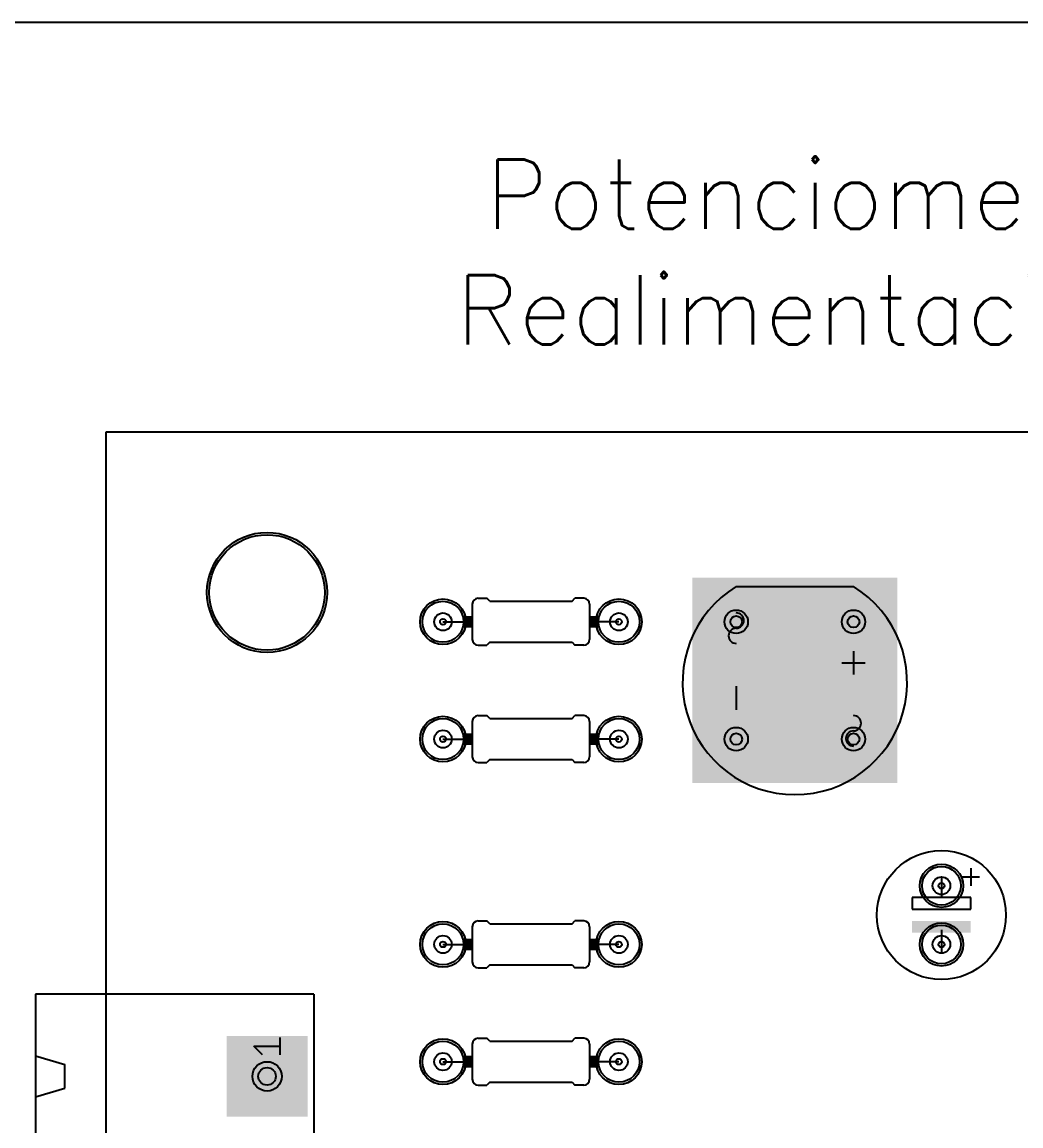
# Model space of a CAD drawing. Extents: x -71 to 251, y 10 to 132.
# Drawn here: x -2.99 to 40.27, y 81.67 to 129.47 of the extents above; entities that cross this region are included whole.
import ezdxf

# ---------------------------------------------------------------- set-up
doc = ezdxf.new("R2010")
doc.units = 0
doc.header["$MEASUREMENT"] = 0
doc.layers.get('0').update_dxf_attribs({"linetype": 'CONTINUOUS'})
for name, color, linetype in [('17', 82, 'CONTINUOUS'), ('20', 7, 'CONTINUOUS'), ('21', 253, 'CONTINUOUS'), ('29', 253, 'CONTINUOUS'), ('30', 253, 'CONTINUOUS'), ('43', 82, 'CONTINUOUS'), ('44', 253, 'CONTINUOUS'), ('51', 253, 'CONTINUOUS')]:
    doc.layers.add(name, color=color, linetype=linetype)

# ---------------------------------------------------------------- blocks, each defined once
blk = doc.blocks.new('RECT')
blk.add_solid([(-0.5, -0.5), (0.5, -0.5), (-0.5, 0.5), (0.5, 0.5)])
blk = doc.blocks.new('SQUAREP')
blk.add_solid([(-0.5, -0.5), (0.5, -0.5), (-0.5, 0.5), (0.5, 0.5)])
blk = doc.blocks.new('ROUNDP')
blk.add_circle((0, 0), 0.5)

msp = doc.modelspace()

# ---------------------------------------------------------------- linework, layer by layer
at = {"linetype": 'Continuous'}
msp.add_line((-36.3419, 129.4744), (149.5434, 129.4744), dxfattribs=at)
at = {"layer": '20'}
for p, q in [((126.35, 111.722), (0.64, 111.722)), ((0.64, 111.722), (0.64, 10.1472))]:
    msp.add_line(p, q, dxfattribs=at)
msp.add_circle((7.62, 104.775), 2.5, dxfattribs=at)
at = {"layer": '21'}
for p, q in [((27.94, 105.029), (33.02, 105.029)), ((16.51, 104.267), (16.51, 102.743)), ((16.764, 104.521), (17.145, 104.521)), ((17.272, 104.394), (17.145, 104.521)), ((17.272, 104.394), (20.828, 104.394)), ((20.828, 104.394), (20.955, 104.521)), ((21.336, 104.521), (20.955, 104.521)), ((21.59, 104.267), (21.59, 102.743)), ((16.764, 102.489), (17.145, 102.489)), ((17.272, 102.616), (17.145, 102.489)), ((17.272, 102.616), (20.828, 102.616)), ((20.828, 102.616), (20.955, 102.489)), ((21.336, 102.489), (20.955, 102.489)), ((33.02, 102.235), (33.02, 101.219)), ((32.512, 101.727), (33.528, 101.727)), ((27.94, 100.711), (27.94, 99.695)), ((16.764, 99.441), (17.145, 99.441)), ((17.272, 99.314), (17.145, 99.441)), ((20.828, 99.314), (20.955, 99.441)), ((21.336, 99.441), (20.955, 99.441)), ((16.51, 99.187), (16.51, 97.663)), ((17.272, 99.314), (20.828, 99.314)), ((21.59, 99.187), (21.59, 97.663)), ((17.272, 97.536), (17.145, 97.409)), ((17.272, 97.536), (20.828, 97.536)), ((20.828, 97.536), (20.955, 97.409)), ((16.764, 97.409), (17.145, 97.409)), ((21.336, 97.409), (20.955, 97.409)), ((38.1, 92.837), (38.1, 92.456)), ((37.719, 92.456), (38.1, 92.456)), ((38.1, 92.456), (38.1, 92.075)), ((38.1, 92.456), (38.481, 92.456)), ((16.764, 90.551), (17.145, 90.551)), ((17.272, 90.424), (17.145, 90.551)), ((17.272, 90.424), (20.828, 90.424)), ((20.828, 90.424), (20.955, 90.551)), ((21.336, 90.551), (20.955, 90.551)), ((16.51, 90.297), (16.51, 88.773)), ((21.59, 90.297), (21.59, 88.773)), ((16.764, 88.519), (17.145, 88.519)), ((17.272, 88.646), (17.145, 88.519)), ((17.272, 88.646), (20.828, 88.646)), ((20.828, 88.646), (20.955, 88.519)), ((21.336, 88.519), (20.955, 88.519)), ((-2.413, 87.376), (-2.413, 84.709)), ((0.635, 87.376), (-2.413, 87.376)), ((9.652, 87.376), (0.635, 87.376)), ((0.635, 87.376), (0.635, 34.544)), ((9.652, 87.376), (9.652, 84.455)), ((7.4289, 84.7461), (7.0475, 85.1274)), ((7.0475, 85.1274), (8.1915, 85.1274)), ((8.1915, 84.7461), (8.1915, 85.5088)), ((16.51, 85.217), (16.51, 83.693)), ((16.764, 85.471), (17.145, 85.471)), ((17.272, 85.344), (17.145, 85.471)), ((17.272, 85.344), (20.828, 85.344)), ((20.828, 85.344), (20.955, 85.471)), ((21.336, 85.471), (20.955, 85.471)), ((21.59, 85.217), (21.59, 83.693)), ((-2.413, 84.709), (-1.143, 84.328)), ((-2.413, 84.709), (-2.413, 82.931)), ((-1.143, 83.312), (-1.143, 84.328)), ((-2.413, 82.931), (-1.143, 83.312)), ((9.652, 83.185), (9.652, 79.375)), ((16.764, 83.439), (17.145, 83.439)), ((17.272, 83.566), (17.145, 83.439)), ((17.272, 83.566), (20.828, 83.566)), ((20.828, 83.566), (20.955, 83.439)), ((21.336, 83.439), (20.955, 83.439)), ((-2.413, 82.931), (-2.413, 79.629))]:
    msp.add_line(p, q, dxfattribs=at)
msp.add_circle((36.83, 90.805), 2.794, dxfattribs=at)
for centre, radius, start, end in [((30.48, 100.8817), 4.8633, 121.4852, 58.5148), ((16.764, 104.267), 0.254, 90, 180), ((21.336, 104.267), 0.254, 0, 90), ((16.764, 102.743), 0.254, 180, 270), ((21.336, 102.743), 0.254, 270, 0), ((16.764, 99.187), 0.254, 90, 180), ((21.336, 99.187), 0.254, 0, 90), ((16.764, 97.663), 0.254, 180, 270), ((21.336, 97.663), 0.254, 270, 0), ((16.764, 90.297), 0.254, 90, 180), ((21.336, 90.297), 0.254, 0, 90), ((16.764, 88.773), 0.254, 180, 270), ((21.336, 88.773), 0.254, 270, 0), ((16.764, 85.217), 0.254, 90, 180), ((21.336, 85.217), 0.254, 0, 90), ((16.764, 83.693), 0.254, 180, 270), ((21.336, 83.693), 0.254, 270, 0)]:
    msp.add_arc(centre, radius, start, end, dxfattribs=at)
at = {"layer": '29'}
msp.add_circle((7.62, 104.775), 2.6016, dxfattribs=at)
at = {"layer": '30'}
msp.add_circle((7.62, 104.775), 2.6016, dxfattribs=at)
at = {"layer": '44'}
for centre, radius in [((27.94, 103.505), 0.254), ((33.02, 103.505), 0.254), ((15.24, 103.505), 0.127), ((22.86, 103.505), 0.127), ((15.24, 98.425), 0.127), ((22.86, 98.425), 0.127), ((27.94, 98.425), 0.254), ((33.02, 98.425), 0.254), ((36.83, 92.075), 0.127), ((15.24, 89.535), 0.127), ((22.86, 89.535), 0.127), ((36.83, 89.535), 0.127), ((7.62, 83.82), 0.381), ((15.24, 84.455), 0.127), ((22.86, 84.455), 0.127)]:
    msp.add_circle(centre, radius, dxfattribs=at)
at = {"layer": '51'}
for p, q in [((15.24, 103.505), (16.129, 103.505)), ((22.86, 103.505), (21.971, 103.505)), ((15.24, 98.425), (16.129, 98.425)), ((22.86, 98.425), (21.971, 98.425)), ((36.83, 92.456), (36.83, 91.567)), ((36.83, 91.567), (35.56, 91.567)), ((35.56, 91.567), (35.56, 91.059)), ((38.1, 91.567), (36.83, 91.567)), ((38.1, 91.059), (38.1, 91.567)), ((35.56, 91.059), (38.1, 91.059)), ((36.83, 90.17), (36.83, 89.154)), ((15.24, 89.535), (16.129, 89.535)), ((22.86, 89.535), (21.971, 89.535)), ((9.652, 84.455), (9.652, 83.185)), ((15.24, 84.455), (16.129, 84.455)), ((22.86, 84.455), (21.971, 84.455))]:
    msp.add_line(p, q, dxfattribs=at)
for centre, start, end in [((27.94, 103.5558), 270, 90), ((27.94, 102.8954), 90, 270), ((33.02, 99.1108), 270, 90), ((33.02, 98.4504), 90, 270)]:
    msp.add_arc(centre, 0.3302, start, end, dxfattribs=at)

# ---------------------------------------------------------------- block references
at = {"layer": '17'}
for name, p, xscale, yscale, rotation in [('ROUNDP', (15.24, 103.505), 1.778, 1.778, 180), ('ROUNDP', (22.86, 103.505), 1.778, 1.778, 180), ('SQUAREP', (27.94, 103.505), 2.1844, 2.1844, 270), ('SQUAREP', (33.02, 103.505), 2.1844, 2.1844, 270), ('ROUNDP', (15.24, 103.505), 0.762, 0.762, 180), ('ROUNDP', (15.24, 103.505), 0.762, 0.762, 180), ('ROUNDP', (15.24, 103.505), 0.762, 0.762, 180), ('ROUNDP', (15.24, 103.505), 0.762, 0.762, 180), ('ROUNDP', (15.24, 103.505), 0.762, 0.762, 180), ('ROUNDP', (15.24, 103.505), 0.762, 0.762, 180), ('ROUNDP', (15.24, 103.505), 0.762, 0.762, 180), ('ROUNDP', (15.24, 103.505), 0.762, 0.762, 180), ('ROUNDP', (15.24, 103.505), 0.762, 0.762, 180), ('ROUNDP', (15.24, 103.505), 0.762, 0.762, 180), ('ROUNDP', (15.24, 103.505), 0.762, 0.762, 180), ('ROUNDP', (15.24, 103.505), 0.762, 0.762, 180), ('ROUNDP', (15.24, 103.505), 0.762, 0.762, 180), ('ROUNDP', (15.24, 103.505), 0.762, 0.762, 180), ('ROUNDP', (22.86, 103.505), 0.762, 0.762, 180), ('ROUNDP', (22.86, 103.505), 0.762, 0.762, 180), ('ROUNDP', (22.86, 103.505), 0.762, 0.762, 180), ('ROUNDP', (22.86, 103.505), 0.762, 0.762, 180), ('ROUNDP', (22.86, 103.505), 0.762, 0.762, 180), ('ROUNDP', (22.86, 103.505), 0.762, 0.762, 180), ('ROUNDP', (22.86, 103.505), 0.762, 0.762, 180), ('ROUNDP', (22.86, 103.505), 0.762, 0.762, 180), ('ROUNDP', (22.86, 103.505), 0.762, 0.762, 180), ('ROUNDP', (22.86, 103.505), 0.762, 0.762, 180), ('ROUNDP', (22.86, 103.505), 0.762, 0.762, 180), ('ROUNDP', (22.86, 103.505), 0.762, 0.762, 180), ('ROUNDP', (22.86, 103.505), 0.762, 0.762, 180), ('ROUNDP', (22.86, 103.505), 0.762, 0.762, 180), ('ROUNDP', (27.94, 103.505), 1.016, 1.016, 270), ('ROUNDP', (27.94, 103.505), 1.016, 1.016, 270), ('ROUNDP', (27.94, 103.505), 1.016, 1.016, 270), ('ROUNDP', (27.94, 103.505), 1.016, 1.016, 270), ('ROUNDP', (27.94, 103.505), 1.016, 1.016, 270), ('ROUNDP', (27.94, 103.505), 1.016, 1.016, 270), ('ROUNDP', (27.94, 103.505), 1.016, 1.016, 270), ('ROUNDP', (27.94, 103.505), 1.016, 1.016, 270), ('ROUNDP', (27.94, 103.505), 1.016, 1.016, 270), ('ROUNDP', (27.94, 103.505), 1.016, 1.016, 270), ('ROUNDP', (27.94, 103.505), 1.016, 1.016, 270), ('ROUNDP', (27.94, 103.505), 1.016, 1.016, 270), ('ROUNDP', (27.94, 103.505), 1.016, 1.016, 270), ('ROUNDP', (27.94, 103.505), 1.016, 1.016, 270), ('ROUNDP', (33.02, 103.505), 1.016, 1.016, 270), ('ROUNDP', (33.02, 103.505), 1.016, 1.016, 270), ('ROUNDP', (33.02, 103.505), 1.016, 1.016, 270), ('ROUNDP', (33.02, 103.505), 1.016, 1.016, 270), ('ROUNDP', (33.02, 103.505), 1.016, 1.016, 270), ('ROUNDP', (33.02, 103.505), 1.016, 1.016, 270), ('ROUNDP', (33.02, 103.505), 1.016, 1.016, 270), ('ROUNDP', (33.02, 103.505), 1.016, 1.016, 270), ('ROUNDP', (33.02, 103.505), 1.016, 1.016, 270), ('ROUNDP', (33.02, 103.505), 1.016, 1.016, 270), ('ROUNDP', (33.02, 103.505), 1.016, 1.016, 270), ('ROUNDP', (33.02, 103.505), 1.016, 1.016, 270), ('ROUNDP', (33.02, 103.505), 1.016, 1.016, 270), ('ROUNDP', (33.02, 103.505), 1.016, 1.016, 270), ('SQUAREP', (27.94, 98.425), 2.1844, 2.1844, 270), ('SQUAREP', (33.02, 98.425), 2.1844, 2.1844, 270), ('ROUNDP', (15.24, 98.425), 1.778, 1.778, 180), ('ROUNDP', (22.86, 98.425), 1.778, 1.778, 180), ('ROUNDP', (15.24, 98.425), 0.762, 0.762, 180), ('ROUNDP', (15.24, 98.425), 0.762, 0.762, 180), ('ROUNDP', (15.24, 98.425), 0.762, 0.762, 180), ('ROUNDP', (15.24, 98.425), 0.762, 0.762, 180), ('ROUNDP', (15.24, 98.425), 0.762, 0.762, 180), ('ROUNDP', (15.24, 98.425), 0.762, 0.762, 180), ('ROUNDP', (15.24, 98.425), 0.762, 0.762, 180), ('ROUNDP', (15.24, 98.425), 0.762, 0.762, 180), ('ROUNDP', (15.24, 98.425), 0.762, 0.762, 180), ('ROUNDP', (15.24, 98.425), 0.762, 0.762, 180), ('ROUNDP', (15.24, 98.425), 0.762, 0.762, 180), ('ROUNDP', (15.24, 98.425), 0.762, 0.762, 180), ('ROUNDP', (15.24, 98.425), 0.762, 0.762, 180), ('ROUNDP', (15.24, 98.425), 0.762, 0.762, 180), ('ROUNDP', (22.86, 98.425), 0.762, 0.762, 180), ('ROUNDP', (22.86, 98.425), 0.762, 0.762, 180), ('ROUNDP', (22.86, 98.425), 0.762, 0.762, 180), ('ROUNDP', (22.86, 98.425), 0.762, 0.762, 180), ('ROUNDP', (22.86, 98.425), 0.762, 0.762, 180), ('ROUNDP', (22.86, 98.425), 0.762, 0.762, 180), ('ROUNDP', (22.86, 98.425), 0.762, 0.762, 180), ('ROUNDP', (22.86, 98.425), 0.762, 0.762, 180), ('ROUNDP', (22.86, 98.425), 0.762, 0.762, 180), ('ROUNDP', (22.86, 98.425), 0.762, 0.762, 180), ('ROUNDP', (22.86, 98.425), 0.762, 0.762, 180), ('ROUNDP', (22.86, 98.425), 0.762, 0.762, 180), ('ROUNDP', (22.86, 98.425), 0.762, 0.762, 180), ('ROUNDP', (22.86, 98.425), 0.762, 0.762, 180), ('ROUNDP', (27.94, 98.425), 1.016, 1.016, 270), ('ROUNDP', (27.94, 98.425), 1.016, 1.016, 270), ('ROUNDP', (27.94, 98.425), 1.016, 1.016, 270), ('ROUNDP', (27.94, 98.425), 1.016, 1.016, 270), ('ROUNDP', (27.94, 98.425), 1.016, 1.016, 270), ('ROUNDP', (27.94, 98.425), 1.016, 1.016, 270), ('ROUNDP', (27.94, 98.425), 1.016, 1.016, 270), ('ROUNDP', (27.94, 98.425), 1.016, 1.016, 270), ('ROUNDP', (27.94, 98.425), 1.016, 1.016, 270), ('ROUNDP', (27.94, 98.425), 1.016, 1.016, 270), ('ROUNDP', (27.94, 98.425), 1.016, 1.016, 270), ('ROUNDP', (27.94, 98.425), 1.016, 1.016, 270), ('ROUNDP', (27.94, 98.425), 1.016, 1.016, 270), ('ROUNDP', (27.94, 98.425), 1.016, 1.016, 270), ('ROUNDP', (33.02, 98.425), 1.016, 1.016, 270), ('ROUNDP', (33.02, 98.425), 1.016, 1.016, 270), ('ROUNDP', (33.02, 98.425), 1.016, 1.016, 270), ('ROUNDP', (33.02, 98.425), 1.016, 1.016, 270), ('ROUNDP', (33.02, 98.425), 1.016, 1.016, 270), ('ROUNDP', (33.02, 98.425), 1.016, 1.016, 270), ('ROUNDP', (33.02, 98.425), 1.016, 1.016, 270), ('ROUNDP', (33.02, 98.425), 1.016, 1.016, 270), ('ROUNDP', (33.02, 98.425), 1.016, 1.016, 270), ('ROUNDP', (33.02, 98.425), 1.016, 1.016, 270), ('ROUNDP', (33.02, 98.425), 1.016, 1.016, 270), ('ROUNDP', (33.02, 98.425), 1.016, 1.016, 270), ('ROUNDP', (33.02, 98.425), 1.016, 1.016, 270), ('ROUNDP', (33.02, 98.425), 1.016, 1.016, 270), ('ROUNDP', (36.83, 92.075), 1.6764, 1.6764, 270), ('ROUNDP', (36.83, 92.075), 0.762, 0.762, 270), ('ROUNDP', (36.83, 92.075), 0.762, 0.762, 270), ('ROUNDP', (36.83, 92.075), 0.762, 0.762, 270), ('ROUNDP', (36.83, 92.075), 0.762, 0.762, 270), ('ROUNDP', (36.83, 92.075), 0.762, 0.762, 270), ('ROUNDP', (36.83, 92.075), 0.762, 0.762, 270), ('ROUNDP', (36.83, 92.075), 0.762, 0.762, 270), ('ROUNDP', (36.83, 92.075), 0.762, 0.762, 270), ('ROUNDP', (36.83, 92.075), 0.762, 0.762, 270), ('ROUNDP', (36.83, 92.075), 0.762, 0.762, 270), ('ROUNDP', (36.83, 92.075), 0.762, 0.762, 270), ('ROUNDP', (36.83, 92.075), 0.762, 0.762, 270), ('ROUNDP', (36.83, 92.075), 0.762, 0.762, 270), ('ROUNDP', (36.83, 92.075), 0.762, 0.762, 270), ('ROUNDP', (15.24, 89.535), 1.778, 1.778, 180), ('ROUNDP', (22.86, 89.535), 1.778, 1.778, 180), ('ROUNDP', (36.83, 89.535), 1.6764, 1.6764, 270), ('ROUNDP', (15.24, 89.535), 0.762, 0.762, 180), ('ROUNDP', (15.24, 89.535), 0.762, 0.762, 180), ('ROUNDP', (15.24, 89.535), 0.762, 0.762, 180), ('ROUNDP', (15.24, 89.535), 0.762, 0.762, 180), ('ROUNDP', (15.24, 89.535), 0.762, 0.762, 180), ('ROUNDP', (15.24, 89.535), 0.762, 0.762, 180), ('ROUNDP', (15.24, 89.535), 0.762, 0.762, 180), ('ROUNDP', (15.24, 89.535), 0.762, 0.762, 180), ('ROUNDP', (15.24, 89.535), 0.762, 0.762, 180), ('ROUNDP', (15.24, 89.535), 0.762, 0.762, 180), ('ROUNDP', (15.24, 89.535), 0.762, 0.762, 180), ('ROUNDP', (15.24, 89.535), 0.762, 0.762, 180), ('ROUNDP', (15.24, 89.535), 0.762, 0.762, 180), ('ROUNDP', (15.24, 89.535), 0.762, 0.762, 180), ('ROUNDP', (22.86, 89.535), 0.762, 0.762, 180), ('ROUNDP', (22.86, 89.535), 0.762, 0.762, 180), ('ROUNDP', (22.86, 89.535), 0.762, 0.762, 180), ('ROUNDP', (22.86, 89.535), 0.762, 0.762, 180), ('ROUNDP', (22.86, 89.535), 0.762, 0.762, 180), ('ROUNDP', (22.86, 89.535), 0.762, 0.762, 180), ('ROUNDP', (22.86, 89.535), 0.762, 0.762, 180), ('ROUNDP', (22.86, 89.535), 0.762, 0.762, 180), ('ROUNDP', (22.86, 89.535), 0.762, 0.762, 180), ('ROUNDP', (22.86, 89.535), 0.762, 0.762, 180), ('ROUNDP', (22.86, 89.535), 0.762, 0.762, 180), ('ROUNDP', (22.86, 89.535), 0.762, 0.762, 180), ('ROUNDP', (22.86, 89.535), 0.762, 0.762, 180), ('ROUNDP', (22.86, 89.535), 0.762, 0.762, 180), ('ROUNDP', (36.83, 89.535), 0.762, 0.762, 270), ('ROUNDP', (36.83, 89.535), 0.762, 0.762, 270), ('ROUNDP', (36.83, 89.535), 0.762, 0.762, 270), ('ROUNDP', (36.83, 89.535), 0.762, 0.762, 270), ('ROUNDP', (36.83, 89.535), 0.762, 0.762, 270), ('ROUNDP', (36.83, 89.535), 0.762, 0.762, 270), ('ROUNDP', (36.83, 89.535), 0.762, 0.762, 270), ('ROUNDP', (36.83, 89.535), 0.762, 0.762, 270), ('ROUNDP', (36.83, 89.535), 0.762, 0.762, 270), ('ROUNDP', (36.83, 89.535), 0.762, 0.762, 270), ('ROUNDP', (36.83, 89.535), 0.762, 0.762, 270), ('ROUNDP', (36.83, 89.535), 0.762, 0.762, 270), ('ROUNDP', (36.83, 89.535), 0.762, 0.762, 270), ('ROUNDP', (36.83, 89.535), 0.762, 0.762, 270), ('ROUNDP', (15.24, 84.455), 1.778, 1.778, 180), ('ROUNDP', (22.86, 84.455), 1.778, 1.778, 180), ('ROUNDP', (15.24, 84.455), 0.762, 0.762, 180), ('ROUNDP', (15.24, 84.455), 0.762, 0.762, 180), ('ROUNDP', (15.24, 84.455), 0.762, 0.762, 180), ('ROUNDP', (15.24, 84.455), 0.762, 0.762, 180), ('ROUNDP', (15.24, 84.455), 0.762, 0.762, 180), ('ROUNDP', (15.24, 84.455), 0.762, 0.762, 180), ('ROUNDP', (15.24, 84.455), 0.762, 0.762, 180), ('ROUNDP', (15.24, 84.455), 0.762, 0.762, 180), ('ROUNDP', (15.24, 84.455), 0.762, 0.762, 180), ('ROUNDP', (15.24, 84.455), 0.762, 0.762, 180), ('ROUNDP', (15.24, 84.455), 0.762, 0.762, 180), ('ROUNDP', (15.24, 84.455), 0.762, 0.762, 180), ('ROUNDP', (15.24, 84.455), 0.762, 0.762, 180), ('ROUNDP', (15.24, 84.455), 0.762, 0.762, 180), ('ROUNDP', (22.86, 84.455), 0.762, 0.762, 180), ('ROUNDP', (22.86, 84.455), 0.762, 0.762, 180), ('ROUNDP', (22.86, 84.455), 0.762, 0.762, 180), ('ROUNDP', (22.86, 84.455), 0.762, 0.762, 180), ('ROUNDP', (22.86, 84.455), 0.762, 0.762, 180), ('ROUNDP', (22.86, 84.455), 0.762, 0.762, 180), ('ROUNDP', (22.86, 84.455), 0.762, 0.762, 180), ('ROUNDP', (22.86, 84.455), 0.762, 0.762, 180), ('ROUNDP', (22.86, 84.455), 0.762, 0.762, 180), ('ROUNDP', (22.86, 84.455), 0.762, 0.762, 180), ('ROUNDP', (22.86, 84.455), 0.762, 0.762, 180), ('ROUNDP', (22.86, 84.455), 0.762, 0.762, 180), ('ROUNDP', (22.86, 84.455), 0.762, 0.762, 180), ('ROUNDP', (22.86, 84.455), 0.762, 0.762, 180)]:
    msp.add_blockref(name, p, dxfattribs=dict(at, xscale=xscale, yscale=yscale, rotation=rotation))
for name, xscale, yscale in [('SQUAREP', 3.302, 3.302), ('ROUNDP', 1.27, 1.27), ('ROUNDP', 1.27, 1.27), ('ROUNDP', 1.27, 1.27), ('ROUNDP', 1.27, 1.27), ('ROUNDP', 1.27, 1.27), ('ROUNDP', 1.27, 1.27), ('ROUNDP', 1.27, 1.27), ('ROUNDP', 1.27, 1.27), ('ROUNDP', 1.27, 1.27), ('ROUNDP', 1.27, 1.27), ('ROUNDP', 1.27, 1.27), ('ROUNDP', 1.27, 1.27), ('ROUNDP', 1.27, 1.27), ('ROUNDP', 1.27, 1.27)]:
    msp.add_blockref(name, (7.62, 83.82), dxfattribs=dict(at, xscale=xscale, yscale=yscale))
at = {"layer": '21', "xscale": 0.381, "yscale": 0.508, "rotation": 180}
for p in [(16.3195, 103.505), (21.7805, 103.505), (16.3195, 98.425), (21.7805, 98.425), (16.3195, 89.535), (21.7805, 89.535), (16.3195, 84.455), (21.7805, 84.455)]:
    msp.add_blockref('RECT', p, dxfattribs=at)
at = {"layer": '29'}
for name, p, xscale, yscale, rotation in [('SQUAREP', (27.94, 103.505), 2.3876, 2.3876, 270), ('SQUAREP', (33.02, 103.505), 2.3876, 2.3876, 270), ('ROUNDP', (15.24, 103.505), 1.9812, 1.9812, 180), ('ROUNDP', (22.86, 103.505), 1.9812, 1.9812, 180), ('SQUAREP', (27.94, 98.425), 2.3876, 2.3876, 270), ('SQUAREP', (33.02, 98.425), 2.3876, 2.3876, 270), ('ROUNDP', (15.24, 98.425), 1.9812, 1.9812, 180), ('ROUNDP', (22.86, 98.425), 1.9812, 1.9812, 180), ('ROUNDP', (36.83, 92.075), 1.8796, 1.8796, 270), ('ROUNDP', (15.24, 89.535), 1.9812, 1.9812, 180), ('ROUNDP', (22.86, 89.535), 1.9812, 1.9812, 180), ('ROUNDP', (36.83, 89.535), 1.8796, 1.8796, 270), ('ROUNDP', (15.24, 84.455), 1.9812, 1.9812, 180), ('ROUNDP', (22.86, 84.455), 1.9812, 1.9812, 180)]:
    msp.add_blockref(name, p, dxfattribs=dict(at, xscale=xscale, yscale=yscale, rotation=rotation))
at = {"layer": '29', "xscale": 3.5052, "yscale": 3.5052}
msp.add_blockref('SQUAREP', (7.62, 83.82), dxfattribs=at)
at = {"layer": '43', "xscale": 8.89, "yscale": 8.89, "rotation": 270}
msp.add_blockref('RECT', (30.48, 100.965), dxfattribs=at)
at = {"layer": '51', "xscale": 0.508, "yscale": 2.54, "rotation": 270}
msp.add_blockref('RECT', (36.83, 90.297), dxfattribs=at)

# ---------------------------------------------------------------- texts
at = {"linetype": 'Continuous', "insert": (46.1475, 123.519), "char_height": 3, "width": 20.309571, "attachment_point": 3}
msp.add_mtext('{\\Fromans|c0;Potenciometro\\PRealimentacion}', dxfattribs=at)

doc.saveas('drawing.dxf')
